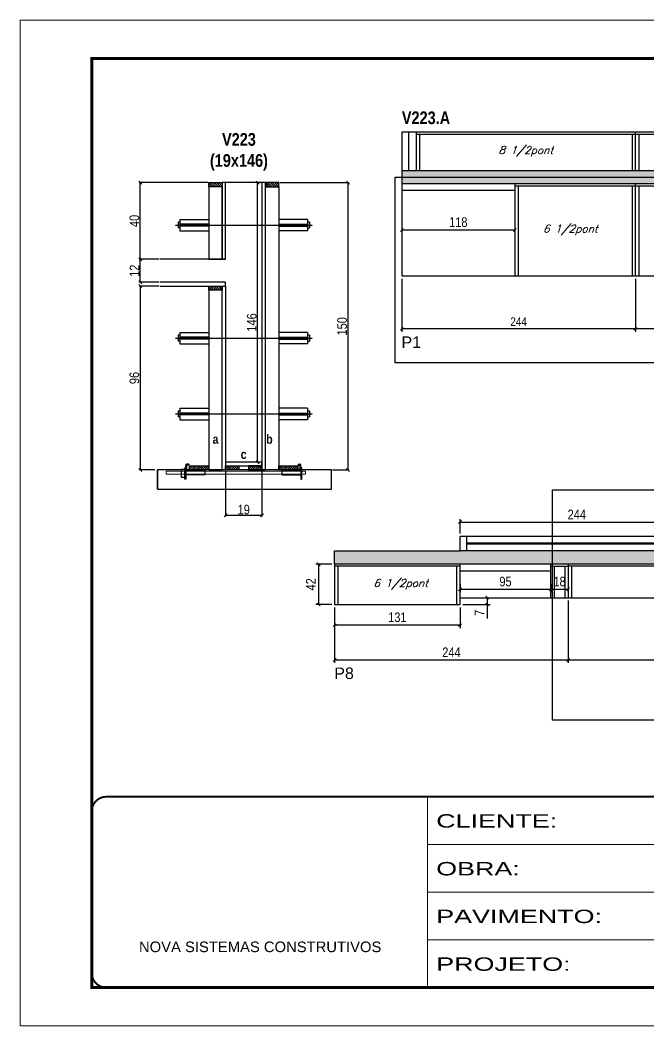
# Model space of a CAD drawing. Extents: x 2603 to 22413, y 1253 to 30260.
# Drawn here: x 5786 to 6443, y 20779 to 21829 of the extents above; entities that cross this region are included whole.
import ezdxf

# ---------------------------------------------------------------- set-up
doc = ezdxf.new("R2010")
doc.units = 0
for name, pattern in [('CONTINUO', [0]), ('DASHED', [0.75, 0.5, -0.25]), ('HIDDEN', [0.375, 0.25, -0.125])]:
    doc.linetypes.add(name, pattern=pattern)
for name, color, linetype in [('5', 5, 'Continuous'), ('barrote', 251, 'Continuous'), ('COTA', 241, 'Continuous'), ('detalhes', 4, 'Continuous'), ('NOMENCLATURA', 7, 'Continuous'), ('Painéis', 200, 'Continuous'), ('presilha', 1, 'Continuous'), ('SARR_2.2x10', 60, 'Continuous'), ('SARR_2.2x7', 40, 'Continuous'), ('SARR_3.5x7', 81, 'Continuous'), ('TENSOR', 3, 'Continuous'), ('texto', 7, 'Continuous')]:
    doc.layers.add(name, color=color, linetype=linetype)
for name, color, linetype, lineweight in [('CONCRETO', 251, 'Continuous', 25), ('Folhas', 255, 'Continuous', 9), ('SARRAFO DE PRESSAO', 251, 'DASHED', 9), ('SCO-___-LAJ', 2, 'Continuous', 0)]:
    doc.layers.add(name, color=color, linetype=linetype, lineweight=lineweight)
doc.styles.add('ARIAL', font='arial.ttf')
doc.styles.add('COTA TECNICA', font='techl___.ttf', dxfattribs={"height": 10})
doc.styles.add('COTA TECNICA 2X', font='techl___.ttf', dxfattribs={"height": 10})
doc.styles.add('COTA TECNICA-50', font='techl___.ttf', dxfattribs={"height": 9})
doc.styles.add('Romans', font='romans.shx')
doc.styles.get("Standard").update_dxf_attribs({"font": 'arial.ttf'})
doc.styles.add('TECNICA', font='techb___.ttf', dxfattribs={"height": 10})
doc.styles.add('Tecnologia', font='')
doc.styles.get('Tecnologia').set_extended_font_data('Forgotten Futurist')
doc.dimstyles.new('COTA PAINEL-50', dxfattribs={"dimtxt": 9, "dimasz": 3, "dimexe": 3, "dimexo": 3, "dimgap": 3, "dimtad": 1, "dimdec": 1, "dimzin": 12, "dimdsep": 46, "dimtxsty": 'COTA TECNICA-50', "dimblk1": 'OBLIQUE', "dimblk2": 'OBLIQUE', "dimsah": 1, "dimcen": 0.9, "dimclrd": 4, "dimclre": 4, "dimclrt": 240, "dimadec": 1, "dimazin": 3, "dimtfac": 1, "dimtdec": 1, "dimtmove": 0, "dimatfit": 3, "dimfxl": 1, "dimtolj": 1, "dimtzin": 12, "dimarcsym": 0})
doc.dimstyles.new('PAINEL', dxfattribs={"dimtxt": 10, "dimasz": 3, "dimexe": 3, "dimexo": 3, "dimgap": 3, "dimtad": 1, "dimdec": 1, "dimzin": 12, "dimdsep": 46, "dimtxsty": 'COTA TECNICA', "dimblk1": 'OBLIQUE', "dimblk2": 'OBLIQUE', "dimsah": 1, "dimcen": 0.9, "dimclrd": 4, "dimclre": 4, "dimclrt": 240, "dimadec": 1, "dimazin": 3, "dimtfac": 1, "dimtdec": 1, "dimtmove": 0, "dimatfit": 3, "dimfxl": 1, "dimtolj": 1, "dimtzin": 12, "dimarcsym": 0})
doc.dimstyles.new('SECAO', dxfattribs={"dimscale": 0.333333, "dimtxt": 5, "dimasz": 9, "dimexe": 3, "dimexo": 3, "dimgap": 3, "dimtad": 1, "dimdec": 1, "dimlfac": 0.5, "dimzin": 12, "dimdsep": 46, "dimtxsty": 'COTA TECNICA 2X', "dimblk1": 'OBLIQUE', "dimblk2": 'OBLIQUE', "dimsah": 1, "dimcen": 0.9, "dimclrd": 4, "dimclre": 4, "dimclrt": 240, "dimadec": 1, "dimazin": 3, "dimtfac": 1, "dimtdec": 1, "dimtmove": 0, "dimatfit": 3, "dimfxl": 1, "dimtolj": 1, "dimtzin": 12, "dimarcsym": 0})
pattern_1 = [(135, (39236.6308, -102152.6414), (-1.122532015, -1.122532015), [])]

# ---------------------------------------------------------------- blocks, each defined once
blk = doc.blocks.new('9999999999')
at = {"color": 30, "linetype": 'CONTINUO'}
for p, q in [((98564.6, 34230.2), (98564.6, 34429.4)), ((98564.6, 34379.6), (99584, 34379.6)), ((98564.6, 34329.8), (99488, 34329.8)), ((98564.6, 34280), (99488, 34280))]:
    blk.add_line(p, q, dxfattribs=at)
at = {"color": 30, "linetype": 'CONTINUO', "const_width": 2}
blk.add_lwpolyline([(99584, 34230.2), (99584, 34414.4, 0.414214), (99569, 34429.4), (98229, 34429.4, 0.414214), (98214, 34414.4), (98214, 34245.2, 0.414214), (98229, 34230.2), (99584, 34230.2)], format="xyb", dxfattribs=at)
at = {"layer": 'Folhas'}
blk.add_lwpolyline([(98139, 34190.2), (99624, 34190.2), (99624, 35240.2), (98139, 35240.2)], close=True, dxfattribs=at)
at = {"layer": 'Folhas', "color": 30, "const_width": 3}
blk.add_lwpolyline([(98214, 34230.2), (99584, 34230.2), (99584, 35200.2), (98214, 35200.2)], close=True, dxfattribs=at)
at = {"color": 7, "linetype": 'Continuous', "ltscale": 5, "style": 'ARIAL'}
blk.add_text('NOVA SISTEMAS CONSTRUTIVOS', height=11.059, dxfattribs=at).set_placement((98263.2, 34267.2))
at = {"layer": 'Folhas', "color": 7, "style": 'Tecnologia', "width": 1.5}
for s, p in [('CLIENTE:', (98573.7, 34397.2)), ('OBRA:', (98573.7, 34347.3)), ('PAVIMENTO:', (98573.7, 34297.5)), ('PROJETO:', (98573.7, 34247.7))]:
    blk.add_text(s, height=14, dxfattribs=at).set_placement(p)
blk = doc.blocks.new('_Oblique')
at = {"color": 0, "linetype": 'ByBlock', "lineweight": -2}
blk.add_line((-0.5, -0.5), (0.5, 0.5), dxfattribs=at)
blk = doc.blocks.new('*D458')
at = {"layer": 'COTA', "color": 4, "lineweight": -2, "transparency": 16777216}
for p, q in [((6001.1, 21358.5), (6001.1, 21311.1)), ((6039.1, 21358.5), (6039.1, 21311.1)), ((6039.1, 21312.1), (6001.1, 21312.1))]:
    blk.add_line(p, q, dxfattribs=at)
at = {"layer": 'Defpoints', "color": 0, "transparency": 16777216}
for p in [(6001.1, 21359.5), (6039.1, 21359.5), (6001.1, 21312.1)]:
    blk.add_point(p, dxfattribs=at)
at = {"layer": 'COTA', "color": 4, "lineweight": -2, "transparency": 16777216, "xscale": 3, "yscale": 3, "zscale": 3, "rotation": 180}
blk.add_blockref('_Oblique', (6001.1, 21312.1), dxfattribs=at)
at = {"layer": 'COTA', "color": 4, "lineweight": -2, "transparency": 16777216, "xscale": 3, "yscale": 3, "zscale": 3}
blk.add_blockref('_Oblique', (6039.1, 21312.1), dxfattribs=at)
at = {"layer": 'COTA', "color": 240, "transparency": 16777216, "insert": (6020.1, 21318.1), "char_height": 10, "attachment_point": 5, "style": 'COTA TECNICA 2X'}
blk.add_mtext('\\A1;19', dxfattribs=at)
blk = doc.blocks.new('PRESILHA METÁLICA 1')
at = {"layer": 'presilha'}
for p, q in [((7.5, 10.6), (7.5, 19.9)), ((12, 21), (8.6, 21)), ((9, 11.6), (9, 18.9)), ((12, 19.5), (9.6, 19.5)), ((12, 21), (12, 19.5)), ((0, 13), (6, 13)), ((0, 13), (0, 0)), ((6, 0), (0, 0)), ((6, 15.5), (7.5, 15.5)), ((6, -2.5), (6, 15.5)), ((6, 13), (6, 0)), ((7.5, 15.5), (7.5, -2.5)), ((37.5, 4.1), (7.5, 4.1)), ((37.5, 11), (9.6, 11)), ((37.5, 11), (37.5, 4.1)), ((7.5, -2.5), (6, -2.5))]:
    blk.add_line(p, q, dxfattribs=at)
for centre, radius, start, end in [((8.6, 19.9), 1.14, 90, 180), ((9.6, 18.9), 0.57, 90, 180), ((9.6, 11.6), 0.57, 180, 270)]:
    blk.add_arc(centre, radius, start, end, dxfattribs=at)
blk = doc.blocks.new('PRESILHA METÁLICA 2')
at = {"layer": 'presilha'}
for p, q in [((-5.2, 23.5), (-5.2, 22)), ((-5.2, 23.5), (-1.9, 23.5)), ((-5.2, 22), (-2.8, 22)), ((-2.2, 14.1), (-2.2, 21.4)), ((0.8, 18), (-0.8, 18)), ((-0.8, 18), (-0.8, 0)), ((-0.8, 14.6), (-0.8, 22.4)), ((0.8, 0), (0.8, 18)), ((-30.8, 13.5), (-30.8, 6.6)), ((-30.8, 13.5), (-2.8, 13.5)), ((-30.8, 6.6), (-0.8, 6.6)), ((-0.8, 0), (0.8, 0))]:
    blk.add_line(p, q, dxfattribs=at)
for centre, radius, start, end in [((-2.8, 21.4), 0.57, 0, 90), ((-1.9, 22.4), 1.14, 0, 90), ((-2.8, 14.1), 0.57, 270, 0)]:
    blk.add_arc(centre, radius, start, end, dxfattribs=at)
blk = doc.blocks.new('*D459')
at = {"layer": 'COTA', "color": 4, "lineweight": -2, "transparency": 16777216}
for p, q in [((5931.4, 21551.5), (5911, 21551.5)), ((5912, 21551.5), (5912, 21359.5)), ((5927.3, 21359.5), (5911, 21359.5))]:
    blk.add_line(p, q, dxfattribs=at)
at = {"layer": 'Defpoints', "color": 0, "transparency": 16777216}
for p in [(5932.4, 21551.5), (5912, 21359.5), (5928.3, 21359.5)]:
    blk.add_point(p, dxfattribs=at)
at = {"layer": 'COTA', "color": 4, "lineweight": -2, "transparency": 16777216, "xscale": 3, "yscale": 3, "zscale": 3}
for p, rotation in [((5912, 21551.5), 90), ((5912, 21359.5), 270)]:
    blk.add_blockref('_Oblique', p, dxfattribs=dict(at, rotation=rotation))
at = {"layer": 'COTA', "color": 240, "transparency": 16777216, "insert": (5905.9, 21455.5), "char_height": 10, "attachment_point": 5, "rotation": 90, "style": 'COTA TECNICA 2X'}
blk.add_mtext('\\A1;96', dxfattribs=at)
blk = doc.blocks.new('*D460')
at = {"layer": 'COTA', "color": 4, "lineweight": -2, "transparency": 16777216}
for p, q in [((5931.4, 21579.5), (5911, 21579.5)), ((5912, 21555.5), (5912, 21579.5)), ((5931.4, 21555.5), (5911, 21555.5))]:
    blk.add_line(p, q, dxfattribs=at)
at = {"layer": 'Defpoints', "color": 0, "transparency": 16777216}
for p in [(5912, 21579.5), (5932.4, 21579.5), (5932.4, 21555.5)]:
    blk.add_point(p, dxfattribs=at)
at = {"layer": 'COTA', "color": 4, "lineweight": -2, "transparency": 16777216, "xscale": 3, "yscale": 3, "zscale": 3}
for p, rotation in [((5912, 21579.5), 90), ((5912, 21555.5), 270)]:
    blk.add_blockref('_Oblique', p, dxfattribs=dict(at, rotation=rotation))
at = {"layer": 'COTA', "color": 240, "transparency": 16777216, "insert": (5906, 21567.5), "char_height": 10, "attachment_point": 5, "rotation": 90, "style": 'COTA TECNICA 2X'}
blk.add_mtext('\\A1;12', dxfattribs=at)
blk = doc.blocks.new('*D461')
at = {"layer": 'COTA', "color": 4, "lineweight": -2, "transparency": 16777216}
for p, q in [((6057.7, 21659.5), (6130, 21659.5)), ((6129, 21659.5), (6129, 21359.5)), ((6112.9, 21359.5), (6130, 21359.5))]:
    blk.add_line(p, q, dxfattribs=at)
at = {"layer": 'Defpoints', "color": 0, "transparency": 16777216}
for p in [(6056.7, 21659.5), (6111.9, 21359.5), (6129, 21359.5)]:
    blk.add_point(p, dxfattribs=at)
at = {"layer": 'COTA', "color": 4, "lineweight": -2, "transparency": 16777216, "xscale": 3, "yscale": 3, "zscale": 3}
for p, rotation in [((6129, 21659.5), 90), ((6129, 21359.5), 270)]:
    blk.add_blockref('_Oblique', p, dxfattribs=dict(at, rotation=rotation))
at = {"layer": 'COTA', "color": 240, "transparency": 16777216, "insert": (6122.9, 21509.5), "char_height": 10, "attachment_point": 5, "rotation": 90, "style": 'COTA TECNICA 2X'}
blk.add_mtext('\\A1;150', dxfattribs=at)
blk = doc.blocks.new('*D2455')
at = {"layer": 'COTA', "color": 4, "lineweight": -2, "transparency": 16777216}
for p, q in [((5982.5, 21659.5), (5911, 21659.5)), ((5912, 21579.5), (5912, 21659.5)), ((5931.4, 21579.5), (5911, 21579.5))]:
    blk.add_line(p, q, dxfattribs=at)
at = {"layer": 'Defpoints', "color": 0, "transparency": 16777216}
for p in [(5912, 21659.5), (5983.5, 21659.5), (5932.4, 21579.5)]:
    blk.add_point(p, dxfattribs=at)
at = {"layer": 'COTA', "color": 4, "lineweight": -2, "transparency": 16777216, "xscale": 3, "yscale": 3, "zscale": 3}
for p, rotation in [((5912, 21659.5), 90), ((5912, 21579.5), 270)]:
    blk.add_blockref('_Oblique', p, dxfattribs=dict(at, rotation=rotation))
at = {"layer": 'COTA', "color": 240, "transparency": 16777216, "insert": (5905.9, 21619.5), "char_height": 10, "attachment_point": 5, "rotation": 90, "style": 'COTA TECNICA 2X'}
blk.add_mtext('\\A1;40', dxfattribs=at)
blk = doc.blocks.new('*D2456')
at = {"layer": 'COTA', "color": 4, "lineweight": -2, "transparency": 16777216}
for p, q in [((6038.1, 21659.5), (6033.6, 21659.5)), ((6034.6, 21367.5), (6034.6, 21659.5)), ((6038.1, 21367.5), (6033.6, 21367.5))]:
    blk.add_line(p, q, dxfattribs=at)
at = {"layer": 'Defpoints', "color": 0, "transparency": 16777216}
for p in [(6034.6, 21659.5), (6039.1, 21659.5), (6039.1, 21367.5)]:
    blk.add_point(p, dxfattribs=at)
at = {"layer": 'COTA', "color": 4, "lineweight": -2, "transparency": 16777216, "xscale": 3, "yscale": 3, "zscale": 3}
for p, rotation in [((6034.6, 21659.5), 90), ((6034.6, 21367.5), 270)]:
    blk.add_blockref('_Oblique', p, dxfattribs=dict(at, rotation=rotation))
at = {"layer": 'COTA', "color": 240, "transparency": 16777216, "insert": (6028.5, 21513.5), "char_height": 10, "attachment_point": 5, "rotation": 90, "style": 'COTA TECNICA 2X'}
blk.add_mtext('\\A1;146', dxfattribs=at)
blk = doc.blocks.new('*D447')
at = {"layer": 'COTA', "color": 4, "linetype": 'ByBlock', "lineweight": -2, "transparency": 16777216}
for p, q in [((6429.3, 21559.1), (6429.3, 21503.8)), ((6673.3, 21559.1), (6673.3, 21503.8)), ((6673.3, 21506.8), (6429.3, 21506.8))]:
    blk.add_line(p, q, dxfattribs=at)
at = {"layer": 'Defpoints', "color": 0, "linetype": 'ByBlock', "transparency": 16777216}
for p in [(6429.3, 21562.1), (6673.3, 21562.1), (6429.3, 21506.8)]:
    blk.add_point(p, dxfattribs=at)
at = {"layer": 'COTA', "color": 4, "linetype": 'ByBlock', "lineweight": -2, "transparency": 16777216, "xscale": 3, "yscale": 3, "zscale": 3, "rotation": 180}
blk.add_blockref('_Oblique', (6429.3, 21506.8), dxfattribs=at)
at = {"layer": 'COTA', "color": 4, "linetype": 'ByBlock', "lineweight": -2, "transparency": 16777216, "xscale": 3, "yscale": 3, "zscale": 3}
blk.add_blockref('_Oblique', (6673.3, 21506.8), dxfattribs=at)
at = {"layer": 'COTA', "color": 240, "linetype": 'ByBlock', "transparency": 16777216, "insert": (6551.3, 21514.4), "char_height": 9, "attachment_point": 5, "style": 'COTA TECNICA-50'}
blk.add_mtext('\\A1;244', dxfattribs=at)
blk = doc.blocks.new('*D448')
at = {"layer": 'COTA', "color": 4, "linetype": 'ByBlock', "lineweight": -2, "transparency": 16777216}
for p, q in [((6185.3, 21559.1), (6185.3, 21503.8)), ((6429.3, 21559.1), (6429.3, 21503.8)), ((6429.3, 21506.8), (6185.3, 21506.8))]:
    blk.add_line(p, q, dxfattribs=at)
at = {"layer": 'Defpoints', "color": 0, "linetype": 'ByBlock', "transparency": 16777216}
for p in [(6185.3, 21562.1), (6429.3, 21562.1), (6185.3, 21506.8)]:
    blk.add_point(p, dxfattribs=at)
at = {"layer": 'COTA', "color": 4, "linetype": 'ByBlock', "lineweight": -2, "transparency": 16777216, "xscale": 3, "yscale": 3, "zscale": 3, "rotation": 180}
blk.add_blockref('_Oblique', (6185.3, 21506.8), dxfattribs=at)
at = {"layer": 'COTA', "color": 4, "linetype": 'ByBlock', "lineweight": -2, "transparency": 16777216, "xscale": 3, "yscale": 3, "zscale": 3}
blk.add_blockref('_Oblique', (6429.3, 21506.8), dxfattribs=at)
at = {"layer": 'COTA', "color": 240, "linetype": 'ByBlock', "transparency": 16777216, "insert": (6307.3, 21514.4), "char_height": 9, "attachment_point": 5, "style": 'COTA TECNICA-50'}
blk.add_mtext('\\A1;244', dxfattribs=at)
blk = doc.blocks.new('*D2457')
at = {"layer": 'COTA', "color": 4, "linetype": 'ByBlock', "lineweight": -2, "transparency": 16777216}
blk.add_line((6185.3, 21610.1), (6303.3, 21610.1), dxfattribs=at)
at = {"layer": 'Defpoints', "color": 0, "linetype": 'ByBlock', "transparency": 16777216}
for p in [(6185.3, 21610.1), (6303.3, 21610.1), (6303.3, 21610.1)]:
    blk.add_point(p, dxfattribs=at)
at = {"layer": 'COTA', "color": 4, "linetype": 'ByBlock', "lineweight": -2, "transparency": 16777216, "xscale": 3, "yscale": 3, "zscale": 3, "rotation": 180}
blk.add_blockref('_Oblique', (6185.3, 21610.1), dxfattribs=at)
at = {"layer": 'COTA', "color": 4, "linetype": 'ByBlock', "lineweight": -2, "transparency": 16777216, "xscale": 3, "yscale": 3, "zscale": 3}
blk.add_blockref('_Oblique', (6303.3, 21610.1), dxfattribs=at)
at = {"layer": 'COTA', "color": 240, "linetype": 'ByBlock', "transparency": 16777216, "insert": (6244.3, 21618.2), "char_height": 10, "attachment_point": 5, "style": 'COTA TECNICA'}
blk.add_mtext('\\A1;118', dxfattribs=at)
blk = doc.blocks.new('*D462')
at = {"layer": 'COTA', "color": 4, "linetype": 'ByBlock', "lineweight": -2, "transparency": 16777216}
for p, q in [((6112.1, 21261.1), (6095.3, 21261.1)), ((6098.3, 21261.1), (6098.3, 21219.1)), ((6112.1, 21219.1), (6095.3, 21219.1))]:
    blk.add_line(p, q, dxfattribs=at)
at = {"layer": 'Defpoints', "color": 0, "linetype": 'ByBlock', "transparency": 16777216}
for p in [(6115.1, 21261.1), (6098.3, 21219.1), (6115.1, 21219.1)]:
    blk.add_point(p, dxfattribs=at)
at = {"layer": 'COTA', "color": 4, "linetype": 'ByBlock', "lineweight": -2, "transparency": 16777216, "xscale": 3, "yscale": 3, "zscale": 3}
for p, rotation in [((6098.3, 21261.1), 90), ((6098.3, 21219.1), 270)]:
    blk.add_blockref('_Oblique', p, dxfattribs=dict(at, rotation=rotation))
at = {"layer": 'COTA', "color": 240, "linetype": 'ByBlock', "transparency": 16777216, "insert": (6090.2, 21240.1), "char_height": 10, "attachment_point": 5, "rotation": 90, "style": 'COTA TECNICA'}
blk.add_mtext('\\A1;42', dxfattribs=at)
blk = doc.blocks.new('*D463')
at = {"layer": 'COTA', "color": 4, "linetype": 'ByBlock', "lineweight": -2, "transparency": 16777216}
for p, q in [((6359.1, 21223.1), (6359.1, 21158.2)), ((6115.1, 21216.1), (6115.1, 21158.2)), ((6115.1, 21161.2), (6359.1, 21161.2))]:
    blk.add_line(p, q, dxfattribs=at)
at = {"layer": 'Defpoints', "color": 0, "linetype": 'ByBlock', "transparency": 16777216}
for p in [(6359.1, 21226.1), (6115.1, 21219.1), (6359.1, 21161.2)]:
    blk.add_point(p, dxfattribs=at)
at = {"layer": 'COTA', "color": 4, "linetype": 'ByBlock', "lineweight": -2, "transparency": 16777216, "xscale": 3, "yscale": 3, "zscale": 3, "rotation": 180}
blk.add_blockref('_Oblique', (6115.1, 21161.2), dxfattribs=at)
at = {"layer": 'COTA', "color": 4, "linetype": 'ByBlock', "lineweight": -2, "transparency": 16777216, "xscale": 3, "yscale": 3, "zscale": 3}
blk.add_blockref('_Oblique', (6359.1, 21161.2), dxfattribs=at)
at = {"layer": 'COTA', "color": 240, "linetype": 'ByBlock', "transparency": 16777216, "insert": (6237.1, 21169.2), "char_height": 10, "attachment_point": 5, "style": 'COTA TECNICA'}
blk.add_mtext('\\A1;244', dxfattribs=at)
blk = doc.blocks.new('*D2498')
at = {"layer": 'COTA', "color": 4, "linetype": 'ByBlock', "lineweight": -2, "transparency": 16777216}
for p, q in [((6359.1, 21223.1), (6359.1, 21158.2)), ((6603.1, 21223.1), (6603.1, 21158.2)), ((6359.1, 21161.2), (6603.1, 21161.2))]:
    blk.add_line(p, q, dxfattribs=at)
at = {"layer": 'Defpoints', "color": 0, "linetype": 'ByBlock', "transparency": 16777216}
for p in [(6359.1, 21226.1), (6603.1, 21226.1), (6603.1, 21161.2)]:
    blk.add_point(p, dxfattribs=at)
at = {"layer": 'COTA', "color": 4, "linetype": 'ByBlock', "lineweight": -2, "transparency": 16777216, "xscale": 3, "yscale": 3, "zscale": 3, "rotation": 180}
blk.add_blockref('_Oblique', (6359.1, 21161.2), dxfattribs=at)
at = {"layer": 'COTA', "color": 4, "linetype": 'ByBlock', "lineweight": -2, "transparency": 16777216, "xscale": 3, "yscale": 3, "zscale": 3}
blk.add_blockref('_Oblique', (6603.1, 21161.2), dxfattribs=at)
at = {"layer": 'COTA', "color": 240, "linetype": 'ByBlock', "transparency": 16777216, "insert": (6481.1, 21169.2), "char_height": 10, "attachment_point": 5, "style": 'COTA TECNICA'}
blk.add_mtext('\\A1;244', dxfattribs=at)
blk = doc.blocks.new('*D2501')
at = {"layer": 'COTA', "color": 4, "linetype": 'ByBlock', "lineweight": -2, "transparency": 16777216}
for p, q in [((6246.1, 21293.1), (6246.1, 21308.1)), ((6246.1, 21305.1), (6490.1, 21305.1)), ((6490.1, 21293.1), (6490.1, 21308.1))]:
    blk.add_line(p, q, dxfattribs=at)
at = {"layer": 'Defpoints', "color": 0, "linetype": 'ByBlock', "transparency": 16777216}
for p in [(6490.1, 21305.1), (6246.1, 21290.1), (6490.1, 21290.1)]:
    blk.add_point(p, dxfattribs=at)
at = {"layer": 'COTA', "color": 4, "linetype": 'ByBlock', "lineweight": -2, "transparency": 16777216, "xscale": 3, "yscale": 3, "zscale": 3, "rotation": 180}
blk.add_blockref('_Oblique', (6246.1, 21305.1), dxfattribs=at)
at = {"layer": 'COTA', "color": 4, "linetype": 'ByBlock', "lineweight": -2, "transparency": 16777216, "xscale": 3, "yscale": 3, "zscale": 3}
blk.add_blockref('_Oblique', (6490.1, 21305.1), dxfattribs=at)
at = {"layer": 'COTA', "color": 240, "linetype": 'ByBlock', "transparency": 16777216, "insert": (6368.1, 21313.1), "char_height": 10, "attachment_point": 5, "style": 'COTA TECNICA'}
blk.add_mtext('\\A1;244', dxfattribs=at)
blk = doc.blocks.new('*D2508')
at = {"layer": 'COTA', "color": 4, "linetype": 'ByBlock', "lineweight": -2, "transparency": 16777216}
for p, q in [((6249.1, 21226.1), (6277.5, 21226.1)), ((6274.5, 21226.1), (6274.5, 21219.1)), ((6249.1, 21219.1), (6277.5, 21219.1)), ((6274.5, 21219.1), (6274.5, 21204.4))]:
    blk.add_line(p, q, dxfattribs=at)
at = {"layer": 'Defpoints', "color": 0, "linetype": 'ByBlock', "transparency": 16777216}
for p in [(6246.1, 21226.1), (6246.1, 21219.1), (6274.5, 21219.1)]:
    blk.add_point(p, dxfattribs=at)
at = {"layer": 'COTA', "color": 4, "linetype": 'ByBlock', "lineweight": -2, "transparency": 16777216, "xscale": 3, "yscale": 3, "zscale": 3}
for p, rotation in [((6274.5, 21226.1), 90), ((6274.5, 21219.1), 270)]:
    blk.add_blockref('_Oblique', p, dxfattribs=dict(at, rotation=rotation))
at = {"layer": 'COTA', "color": 240, "linetype": 'ByBlock', "transparency": 16777216, "insert": (6266.5, 21210.3), "char_height": 10, "attachment_point": 5, "rotation": 90, "style": 'COTA TECNICA'}
blk.add_mtext('\\A1;7', dxfattribs=at)
blk = doc.blocks.new('*D2509')
at = {"layer": 'COTA', "color": 4, "linetype": 'ByBlock', "lineweight": -2, "transparency": 16777216}
for p, q in [((6115.1, 21216.1), (6115.1, 21194.5)), ((6246.1, 21216.1), (6246.1, 21194.5)), ((6246.1, 21197.5), (6115.1, 21197.5))]:
    blk.add_line(p, q, dxfattribs=at)
at = {"layer": 'Defpoints', "color": 0, "linetype": 'ByBlock', "transparency": 16777216}
for p in [(6115.1, 21219.1), (6246.1, 21219.1), (6115.1, 21197.5)]:
    blk.add_point(p, dxfattribs=at)
at = {"layer": 'COTA', "color": 4, "linetype": 'ByBlock', "lineweight": -2, "transparency": 16777216, "xscale": 3, "yscale": 3, "zscale": 3, "rotation": 180}
blk.add_blockref('_Oblique', (6115.1, 21197.5), dxfattribs=at)
at = {"layer": 'COTA', "color": 4, "linetype": 'ByBlock', "lineweight": -2, "transparency": 16777216, "xscale": 3, "yscale": 3, "zscale": 3}
blk.add_blockref('_Oblique', (6246.1, 21197.5), dxfattribs=at)
at = {"layer": 'COTA', "color": 240, "linetype": 'ByBlock', "transparency": 16777216, "insert": (6180.6, 21205.7), "char_height": 10, "attachment_point": 5, "style": 'COTA TECNICA'}
blk.add_mtext('\\A1;131', dxfattribs=at)
blk = doc.blocks.new('*D2512')
at = {"layer": 'COTA', "color": 4, "linetype": 'ByBlock', "lineweight": -2, "transparency": 16777216}
for p, q in [((6246.1, 21240.6), (6246.1, 21231.9)), ((6246.1, 21234.9), (6341.1, 21234.9)), ((6341.1, 21240.6), (6341.1, 21231.9))]:
    blk.add_line(p, q, dxfattribs=at)
at = {"layer": 'Defpoints', "color": 0, "linetype": 'ByBlock', "transparency": 16777216}
for p in [(6246.1, 21243.6), (6341.1, 21243.6), (6341.1, 21234.9)]:
    blk.add_point(p, dxfattribs=at)
at = {"layer": 'COTA', "color": 4, "linetype": 'ByBlock', "lineweight": -2, "transparency": 16777216, "xscale": 3, "yscale": 3, "zscale": 3, "rotation": 180}
blk.add_blockref('_Oblique', (6246.1, 21234.9), dxfattribs=at)
at = {"layer": 'COTA', "color": 4, "linetype": 'ByBlock', "lineweight": -2, "transparency": 16777216, "xscale": 3, "yscale": 3, "zscale": 3}
blk.add_blockref('_Oblique', (6341.1, 21234.9), dxfattribs=at)
at = {"layer": 'COTA', "color": 240, "linetype": 'ByBlock', "transparency": 16777216, "insert": (6293.6, 21243), "char_height": 10, "attachment_point": 5, "style": 'COTA TECNICA'}
blk.add_mtext('\\A1;95', dxfattribs=at)
blk = doc.blocks.new('*D2513')
at = {"layer": 'COTA', "color": 4, "linetype": 'ByBlock', "lineweight": -2, "transparency": 16777216}
for p, q in [((6341.1, 21240.6), (6341.1, 21231.9)), ((6341.1, 21234.9), (6359.1, 21234.9)), ((6359.1, 21240.6), (6359.1, 21231.9))]:
    blk.add_line(p, q, dxfattribs=at)
at = {"layer": 'Defpoints', "color": 0, "linetype": 'ByBlock', "transparency": 16777216}
for p in [(6341.1, 21243.6), (6359.1, 21243.6), (6359.1, 21234.9)]:
    blk.add_point(p, dxfattribs=at)
at = {"layer": 'COTA', "color": 4, "linetype": 'ByBlock', "lineweight": -2, "transparency": 16777216, "xscale": 3, "yscale": 3, "zscale": 3, "rotation": 180}
blk.add_blockref('_Oblique', (6341.1, 21234.9), dxfattribs=at)
at = {"layer": 'COTA', "color": 4, "linetype": 'ByBlock', "lineweight": -2, "transparency": 16777216, "xscale": 3, "yscale": 3, "zscale": 3}
blk.add_blockref('_Oblique', (6359.1, 21234.9), dxfattribs=at)
at = {"layer": 'COTA', "color": 240, "linetype": 'ByBlock', "transparency": 16777216, "insert": (6350.1, 21243), "char_height": 10, "attachment_point": 5, "style": 'COTA TECNICA'}
blk.add_mtext('\\A1;18', dxfattribs=at)

msp = doc.modelspace()

# ---------------------------------------------------------------- hatches: boundary and pattern name
at = {"layer": 'COTA', "linetype": 'ByBlock'}
h = msp.add_hatch(dxfattribs=at)
h.set_pattern_fill('AR-CONC', color=256, scale=0.03)
h.set_pattern_definition([(50, (-126418.0314, -5371.0305), (5.46554007, -0.47817257), [0.5715, -6.2865]), (355, (-126418.0314, -5371.0305), (-1.05730264, 5.73170536), [0.4572, -5.02921753]), (100.4514447, (-126417.576, -5371.0704), (4.40823741, 5.25353256), [0.48570026, -5.34270734]), (46.1842, (-126418.0314, -5369.5065), (8.13237123, -1.26126984), [0.85725, -9.42975]), (96.6355576, (-126417.354, -5369.612), (7.122124, 7.42278374), [0.7285507, -8.01406824]), (351.184151, (-126418.031, -5369.5065), (7.122124, 7.42278374), [0.685799, -7.54379196]), (21, (-126417.2694, -5369.8875), (4.54843174, -3.06795595), [0.5715, -6.2865]), (326, (-126417.2694, -5369.8875), (1.85406085, 5.52563898), [0.4572, -5.0292]), (71.451445, (-126416.8904, -5370.143), (6.40249258, 2.45768307), [0.48570026, -5.34269813]), (37.5, (-126418.0314, -5371.0305), (0.092658098, 2.536651166), [0, -4.96824, 0, -5.1054, 0, -5.04825]), (7.5, (-126418.0314, -5371.0305), (2.004589875, 3.005417245), [0, -2.91084, 0, -4.85394, 0, -1.92405]), (327.5, (-126419.7307, -5371.0305), (4.067717855, -0.17186232), [0, -1.905, 0, -5.9436, 0, -7.8867]), (317.5, (-126420.4927, -5371.0305), (4.44387544, 0.76279473), [0, -2.4765, 0, -3.94716, 0, -5.6007])])
h.paths.add_polyline_path([(6890.82, 21672.1), (6185.32, 21672.1), (6185.32, 21658.1), (6924.82, 21658.1), (6924.82, 21697.1), (6890.82, 21697.1)])
h = msp.add_hatch(dxfattribs=at)
h.set_pattern_fill('AR-CONC', color=256, scale=0.03)
h.set_pattern_definition([(50, (-126495.289, -5498.5295), (5.46554007, -0.47817257), [0.5715, -6.2865]), (355, (-126495.289, -5498.5295), (-1.05730264, 5.73170536), [0.4572, -5.02921753]), (100.4514447, (-126494.8334, -5498.5693), (4.40823741, 5.25353256), [0.48570026, -5.34270734]), (46.1842, (-126495.289, -5497.0055), (8.13237123, -1.26126984), [0.85725, -9.42975]), (96.6355576, (-126494.611, -5497.1106), (7.122124, 7.42278374), [0.7285507, -8.01406824]), (351.184151, (-126495.289, -5497.0055), (7.122124, 7.42278374), [0.685799, -7.54379196]), (21, (-126494.527, -5497.3865), (4.54843174, -3.06795595), [0.5715, -6.2865]), (326, (-126494.527, -5497.3865), (1.85406085, 5.52563898), [0.4572, -5.0292]), (71.451445, (-126494.148, -5497.642), (6.40249258, 2.45768307), [0.48570026, -5.34269813]), (37.5, (-126495.2888, -5498.5295), (0.092658098, 2.536651166), [0, -4.96824, 0, -5.1054, 0, -5.04825]), (7.5, (-126495.2888, -5498.5295), (2.004589875, 3.005417245), [0, -2.91084, 0, -4.85394, 0, -1.92405]), (327.5, (-126496.988, -5498.5295), (4.067717855, -0.17186232), [0, -1.905, 0, -5.9436, 0, -7.8867]), (317.5, (-126497.75, -5498.5295), (4.44387544, 0.76279473), [0, -2.4765, 0, -3.94716, 0, -5.6007])])
h.paths.add_polyline_path([(7076.07, 21261.15), (7076.07, 21275.15), (6246.07, 21275.15), (6115.07, 21275.15), (6115.07, 21261.15)])
at = {"layer": 'SARR_2.2x10'}
h = msp.add_hatch(dxfattribs=at)
h.set_pattern_fill('ANSI31', color=256, scale=0.5, angle=90)
h.set_pattern_definition([(135, (39157.0308, -102152.6414), (-1.122532015, -1.122532015), [])])
h.paths.add_polyline_path([(5963.49, 21363.93), (5963.49, 21359.53), (5983.49, 21359.53), (5983.49, 21363.93)])
h = msp.add_hatch(dxfattribs=at)
h.set_pattern_fill('ANSI31', color=256, scale=0.5, angle=90)
h.set_pattern_definition([(135, (39250.2308, -102152.6414), (-1.122532015, -1.122532015), [])])
h.paths.add_polyline_path([(6056.69, 21363.93), (6056.69, 21359.53), (6076.69, 21359.53), (6076.69, 21363.93)])
at = {"layer": 'SARR_2.2x7'}
h = msp.add_hatch(dxfattribs=at)
h.set_pattern_fill('ANSI31', color=256, scale=0.5, angle=90)
h.set_pattern_definition([(135, (39151.0308, -101857.0414), (-1.122532015, -1.122532015), [])])
h.paths.add_polyline_path([(5997.49, 21659.53), (5997.49, 21655.13), (5983.49, 21655.13), (5983.49, 21659.53)])
h = msp.add_hatch(dxfattribs=at)
h.set_pattern_fill('ANSI31', color=256, scale=0.5, angle=90)
h.set_pattern_definition([(135, (39151.0308, -101857.0414), (-1.122532015, -1.122532015), [])])
h.paths.add_polyline_path([(6042.69, 21659.53), (6042.69, 21655.13), (6056.69, 21655.13), (6056.69, 21659.53)])
h = msp.add_hatch(dxfattribs=at)
h.set_pattern_fill('ANSI31', color=256, scale=0.5, angle=90)
h.set_pattern_definition([(135, (39171.0308, -101965.0414), (-1.122532015, -1.122532015), [])])
h.paths.add_polyline_path([(5997.49, 21551.53), (5997.49, 21547.13), (5983.49, 21547.13), (5983.49, 21551.53)])
h = msp.add_hatch(dxfattribs=at)
h.set_pattern_fill('ANSI31', color=256, scale=0.5, angle=90)
h.set_pattern_definition(pattern_1)
h.paths.add_polyline_path([(6015.09, 21359.53), (6015.09, 21363.93), (6001.09, 21363.93), (6001.09, 21359.53)])
h = msp.add_hatch(dxfattribs=at)
h.set_pattern_fill('ANSI31', color=256, scale=0.5, angle=90)
h.set_pattern_definition(pattern_1)
h.paths.add_polyline_path([(6025.09, 21363.93), (6025.09, 21359.53), (6039.09, 21359.53), (6039.09, 21363.93)])

# ---------------------------------------------------------------- linework, layer by layer
at = {"ltscale": 3}
for p, q in [((5953.49, 21621.13), (5953.49, 21609.13)), ((5953.49, 21621.13), (5983.49, 21621.13)), ((6086.69, 21621.13), (6056.69, 21621.13)), ((6086.69, 21621.13), (6086.69, 21609.13)), ((5951.49, 21618.13), (5951.49, 21612.13)), ((5953.49, 21618.13), (5951.49, 21618.13)), ((5953.49, 21612.13), (5951.49, 21612.13)), ((5983.49, 21616.13), (5953.49, 21616.13)), ((5983.49, 21614.13), (5953.49, 21614.13)), ((5953.49, 21609.13), (5983.49, 21609.13)), ((6056.69, 21616.13), (6086.69, 21616.13)), ((6056.69, 21614.13), (6086.69, 21614.13)), ((6086.69, 21609.13), (6056.69, 21609.13)), ((6088.69, 21618.13), (6086.69, 21618.13)), ((6086.69, 21612.13), (6088.69, 21612.13)), ((6088.69, 21618.13), (6088.69, 21612.13)), ((5951.49, 21500.13), (5951.49, 21494.13)), ((5953.49, 21500.13), (5951.49, 21500.13)), ((5953.49, 21494.13), (5951.49, 21494.13)), ((5953.49, 21503.13), (5953.49, 21491.13)), ((5953.49, 21503.13), (5983.49, 21503.13)), ((5983.49, 21498.13), (5953.49, 21498.13)), ((5983.49, 21496.13), (5953.49, 21496.13)), ((6086.69, 21503.13), (6056.69, 21503.13)), ((6056.69, 21498.13), (6086.69, 21498.13)), ((6056.69, 21496.13), (6086.69, 21496.13)), ((6086.69, 21503.13), (6086.69, 21491.13)), ((6088.69, 21500.13), (6086.69, 21500.13)), ((6086.69, 21494.13), (6088.69, 21494.13)), ((6088.69, 21500.13), (6088.69, 21494.13)), ((5953.49, 21491.13), (5983.49, 21491.13)), ((6086.69, 21491.13), (6056.69, 21491.13)), ((5951.49, 21420.95), (5951.49, 21414.95)), ((5953.49, 21420.95), (5951.49, 21420.95)), ((5953.49, 21423.95), (5953.49, 21411.95)), ((5953.49, 21423.95), (5983.49, 21423.95)), ((6086.69, 21423.95), (6056.69, 21423.95)), ((6086.69, 21423.95), (6086.69, 21411.95)), ((6088.69, 21420.95), (6086.69, 21420.95)), ((6088.69, 21420.95), (6088.69, 21414.95)), ((5953.49, 21414.95), (5951.49, 21414.95)), ((5983.49, 21418.95), (5953.49, 21418.95)), ((5983.49, 21416.95), (5953.49, 21416.95)), ((5953.49, 21411.95), (5983.49, 21411.95)), ((6056.69, 21418.95), (6086.69, 21418.95)), ((6056.69, 21416.95), (6086.69, 21416.95)), ((6086.69, 21411.95), (6056.69, 21411.95)), ((6086.69, 21414.95), (6088.69, 21414.95))]:
    msp.add_line(p, q, dxfattribs=at)
at = {"layer": 'barrote'}
msp.add_lwpolyline([(5930.04, 21339.53), (6111.95, 21339.53), (6111.95, 21359.53), (5930.04, 21359.53)], close=True, dxfattribs=at)
at = {"layer": 'CONCRETO', "linetype": 'Continuous'}
for p, q in [((6039.09, 21659.53), (6001.09, 21659.53)), ((6001.09, 21579.53), (5932.39, 21579.53))]:
    msp.add_line(p, q, dxfattribs=at)
at = {"layer": 'COTA', "linetype": 'ByBlock'}
for p, q in [((6185.32, 21672.1), (6185.32, 21658.1)), ((6303.32, 21658.1), (6303.32, 21562.1)), ((6115.07, 21261.15), (6115.07, 21275.15)), ((6115.07, 21275.15), (6246.07, 21275.15)), ((6246.07, 21226.15), (6246.07, 21261.15)), ((6341.07, 21226.15), (6341.07, 21261.15))]:
    msp.add_line(p, q, dxfattribs=at)
at = {"layer": 'COTA'}
for points in [[(6178.43, 21665.11), (7038.77, 21665.11), (7038.77, 21471.23), (6178.43, 21471.23)], [(6342.84, 21338.87), (7167.01, 21338.87), (7167.01, 21098.18), (6342.84, 21098.18)]]:
    msp.add_lwpolyline(points, close=True, dxfattribs=at)
at = {"layer": 'detalhes', "color": 250}
msp.add_line((5930.04, 21339.53), (5930.04, 21359.53), dxfattribs=at)
at = {"layer": 'Painéis', "linetype": 'Continuous'}
for p, q in [((6185.32, 21712.1), (6185.32, 21672.1)), ((6924.82, 21712.1), (6185.32, 21712.1)), ((6429.32, 21672.1), (6429.32, 21712.1)), ((6185.32, 21672.1), (6890.82, 21672.1)), ((6185.32, 21658.1), (6185.32, 21562.1)), ((6924.82, 21658.1), (6185.32, 21658.1)), ((6429.32, 21562.1), (6429.32, 21658.1)), ((6185.32, 21562.1), (6924.82, 21562.1)), ((6246.07, 21275.15), (6246.07, 21290.15)), ((7076.07, 21290.15), (6246.07, 21290.15)), ((7076.07, 21275.15), (6246.07, 21275.15)), ((7076.07, 21261.15), (6115.07, 21261.15)), ((6115.07, 21261.15), (6115.07, 21219.15)), ((6359.07, 21261.15), (6359.07, 21226.15)), ((6246.07, 21219.15), (6246.07, 21226.15)), ((6246.07, 21226.15), (7076.07, 21226.15)), ((6115.07, 21219.15), (6246.07, 21219.15))]:
    msp.add_line(p, q, dxfattribs=at)
for points in [[(5997.49, 21579.53), (6001.09, 21579.53), (6001.09, 21659.53), (5997.49, 21659.53)], [(6042.69, 21359.53), (6042.69, 21659.53), (6039.09, 21659.53), (6039.09, 21359.53)], [(5997.49, 21359.53), (5997.49, 21551.53), (6001.09, 21551.53), (6001.09, 21359.53)], [(6039.09, 21367.53), (6001.09, 21367.53), (6001.09, 21363.93), (6039.09, 21363.93)]]:
    msp.add_lwpolyline(points, close=True, dxfattribs=at)
at = {"layer": 'Painéis', "linetype": 'Continuous', "elevation": 0}
msp.add_lwpolyline([(5932.39, 21551.53), (6001.09, 21551.53), (6001.09, 21555.53), (5932.39, 21555.53)], dxfattribs=at)
at = {"layer": 'SARR_2.2x10'}
for points in [[(5963.49, 21363.93), (5983.49, 21363.93), (5983.49, 21359.53), (5963.49, 21359.53)], [(6056.69, 21363.93), (6076.69, 21363.93), (6076.69, 21359.53), (6056.69, 21359.53)]]:
    msp.add_lwpolyline(points, close=True, dxfattribs=at)
at = {"layer": 'SARR_2.2x7', "linetype": 'Continuous'}
for p, q in [((6192.32, 21712.1), (6192.32, 21672.1)), ((6429.32, 21709.9), (6200.32, 21709.9)), ((6673.32, 21709.9), (6429.32, 21709.9)), ((6303.32, 21651.1), (6185.32, 21651.1)), ((6429.32, 21655.9), (6303.32, 21655.9)), ((6673.32, 21655.9), (6429.32, 21655.9)), ((6253.07, 21275.15), (6253.07, 21290.15)), ((6490.07, 21283.15), (6253.07, 21283.15)), ((6490.07, 21282.15), (6253.07, 21282.15)), ((6246.07, 21258.95), (6115.07, 21258.95)), ((6246.07, 21254.15), (6341.07, 21254.15)), ((6341.07, 21258.95), (6359.07, 21258.95)), ((6603.07, 21258.95), (6359.07, 21258.95))]:
    msp.add_line(p, q, dxfattribs=at)
at = {"layer": 'SARR_2.2x7', "elevation": 0}
for points in [[(5983.49, 21659.53), (5997.49, 21659.53), (5997.49, 21655.13), (5983.49, 21655.13)], [(6056.69, 21659.53), (6042.69, 21659.53), (6042.69, 21655.13), (6056.69, 21655.13)], [(5983.49, 21551.53), (5997.49, 21551.53), (5997.49, 21547.13), (5983.49, 21547.13)]]:
    msp.add_lwpolyline(points, close=True, dxfattribs=at)
at = {"layer": 'SARR_2.2x7'}
for points in [[(6001.09, 21363.93), (6015.09, 21363.93), (6015.09, 21359.53), (6001.09, 21359.53)], [(6039.09, 21363.93), (6025.09, 21363.93), (6025.09, 21359.53), (6039.09, 21359.53)]]:
    msp.add_lwpolyline(points, close=True, dxfattribs=at)
at = {"layer": 'SARR_3.5x7'}
for p, q in [((6200.32, 21712.1), (6200.32, 21672.1)), ((6203.82, 21709.9), (6203.82, 21672.1)), ((6425.82, 21709.9), (6425.82, 21672.1)), ((6432.82, 21709.9), (6432.82, 21672.1)), ((6306.82, 21655.9), (6306.82, 21562.1)), ((6425.82, 21655.9), (6425.82, 21562.1)), ((6432.82, 21655.9), (6432.82, 21562.1)), ((6118.57, 21258.95), (6118.57, 21219.15)), ((6242.57, 21258.95), (6242.57, 21219.15)), ((6344.57, 21258.95), (6344.57, 21226.15)), ((6355.57, 21258.95), (6355.57, 21226.15)), ((6362.57, 21258.95), (6362.57, 21226.15))]:
    msp.add_line(p, q, dxfattribs=at)
for points in [[(5997.49, 21655.13), (5983.49, 21655.13), (5983.49, 21579.53), (5997.49, 21579.53)], [(6042.69, 21655.13), (6056.69, 21655.13), (6056.69, 21359.53), (6042.69, 21359.53)], [(5997.49, 21547.13), (5983.49, 21547.13), (5983.49, 21359.53), (5997.49, 21359.53)]]:
    msp.add_lwpolyline(points, close=True, dxfattribs=at)
at = {"layer": 'SCO-___-LAJ', "color": 1}
msp.add_lwpolyline([(5939.04, 21358.19), (6084.81, 21358.19), (6084.81, 21355), (5939.04, 21355)], close=True, dxfattribs=at)
at = {"layer": 'TENSOR', "linetype": 'HIDDEN', "ltscale": 0.5}
for p, q in [((5948.49, 21615.13), (6092, 21615.13)), ((5948.49, 21497.13), (6092, 21497.13)), ((5948.49, 21417.95), (6092, 21417.95))]:
    msp.add_line(p, q, dxfattribs=at)

# ---------------------------------------------------------------- block references
at = {"layer": 'presilha', "xscale": 0.6666666666666666, "yscale": 0.6666666666666666, "zscale": 0.6666666666666666}
for name, p in [('PRESILHA METÁLICA 1', (5954.62, 21351.56)), ('PRESILHA METÁLICA 2', (6080.37, 21349.89))]:
    msp.add_blockref(name, p, dxfattribs=at)
at = {"layer": 'SARRAFO DE PRESSAO', "color": 6, "linetype": 'ByBlock'}
msp.add_blockref('9999999999', (-92352.51, -13411.06), dxfattribs=at)

# ---------------------------------------------------------------- texts
at = {"layer": '5', "linetype": 'Continuous'}
for s, p in [('P1', (6184.93, 21486.9)), ('P8', (6114.67, 21141.27))]:
    msp.add_text(s, height=12, rotation=359.99996, dxfattribs=at).set_placement(p)
at = {"layer": 'detalhes', "style": 'TECNICA'}
for s, p in [('a', (5987.62, 21386.86)), ('b', (6043.59, 21386.85)), ('c', (6016.96, 21371))]:
    msp.add_text(s, height=9.6, dxfattribs=at).set_placement(p)
at = {"layer": 'NOMENCLATURA', "style": 'TECNICA'}
msp.add_text('V223.A', height=13.2, dxfattribs=at).set_placement((6185.32, 21720.62))
at = {"layer": 'NOMENCLATURA', "insert": (6015.09, 21711.22), "char_height": 13.2, "attachment_point": 2, "style": 'TECNICA'}
msp.add_mtext_dynamic_manual_height_columns('V223\\P(19x146)', width=300.2766, gutter_width=1, heights=[0], dxfattribs=at)
at = {"layer": 'texto', "color": 2, "char_height": 8, "attachment_point": 5, "style": 'Romans'}
for s, insert in [('{\\Q19;\\C256;8 1/2pont}', (6314.82, 21692.1)), ('{\\Q19;\\C256;6 1/2pont}', (6361.32, 21610.1)), ('{\\Q19;\\C256;6 1/2pont}', (6184.07, 21240.15))]:
    msp.add_mtext(s, dxfattribs=dict(at, insert=insert))

# ---------------------------------------------------------------- dimensions: what is measured, and where the dimension line sits
at = {"layer": 'COTA'}
for base, p1, p2, picture, middle in [((5912.05, 21659.53), (5932.39, 21579.53), (5983.49, 21659.53), '*D2455', (5905.94, 21619.53)), ((6034.63, 21659.53), (6039.09, 21367.53), (6039.09, 21659.53), '*D2456', (6028.52, 21513.53)), ((6129.01, 21359.53, 0), (6056.69, 21659.53), (6111.91, 21359.53, 0), '*D461', (6122.9, 21509.53, 0)), ((5912.05, 21579.53), (5932.39, 21555.53), (5932.39, 21579.53), '*D460', (5905.99, 21567.53)), ((5912.05, 21359.53, 0), (5932.39, 21551.53), (5928.28, 21359.53, 0), '*D459', (5905.91, 21455.53, 0))]:
    dim = msp.add_linear_dim(base=base, p1=p1, p2=p2, angle=90, dimstyle='SECAO', dxfattribs=at)
    dim.commit()
    dim.dimension.update_dxf_attribs({"geometry": picture, "text_midpoint": middle})
at = {"layer": 'COTA', "linetype": 'ByBlock'}
for base, p1, p2, picture, middle in [((6303.32, 21610.1), (6185.32, 21610.1), (6303.32, 21610.1), '*D2457', (6244.32, 21618.19)), ((6490.07, 21305.05), (6246.07, 21290.15), (6490.07, 21290.15), '*D2501', (6368.07, 21313.13)), ((6341.07, 21234.86), (6246.07, 21243.65), (6341.07, 21243.65), '*D2512', (6293.57, 21243)), ((6359.07, 21161.17), (6115.07, 21219.15), (6359.07, 21226.15), '*D463', (6237.07, 21169.24)), ((6115.07, 21197.52), (6246.07, 21219.15), (6115.07, 21219.15), '*D2509', (6180.57, 21205.74))]:
    dim = msp.add_linear_dim(base=base, p1=p1, p2=p2, dimstyle='PAINEL', dxfattribs=at)
    dim.commit()
    dim.dimension.update_dxf_attribs({"geometry": picture, "text_midpoint": middle})
dim = msp.add_linear_dim(base=(6185.32, 21506.8), p1=(6429.32, 21562.1), p2=(6185.32, 21562.1), angle=180, dimstyle='COTA PAINEL-50', override={"dimarcsym": 1}, dxfattribs=at)
dim.commit()
dim.dimension.update_dxf_attribs({"geometry": '*D448', "text_midpoint": (6307.32, 21514.36)})
for base, p1, p2, dimstyle, override, picture, middle in [((6429.32, 21506.8), (6673.32, 21562.1), (6429.32, 21562.1), 'COTA PAINEL-50', {"dimarcsym": 1}, '*D447', (6551.32, 21514.36)), ((6359.07, 21234.86), (6341.07, 21243.65), (6359.07, 21243.65), 'PAINEL', {"dimtmove": 1}, '*D2513', (6350.07, 21242.96)), ((6603.07, 21161.17), (6359.07, 21226.15), (6603.07, 21226.15), 'PAINEL', {"dimtmove": 1}, '*D2498', (6481.07, 21169.24))]:
    dim = msp.add_linear_dim(base=base, p1=p1, p2=p2, dimstyle=dimstyle, override=override, dxfattribs=at)
    dim.commit()
    dim.dimension.update_dxf_attribs({"geometry": picture, "text_midpoint": middle})
at = {"layer": 'COTA'}
dim = msp.add_linear_dim(base=(6001.09, 21312.06), p1=(6039.09, 21359.53), p2=(6001.09, 21359.53), angle=180, dimstyle='SECAO', dxfattribs=at)
dim.commit()
dim.dimension.update_dxf_attribs({"geometry": '*D458', "text_midpoint": (6020.09, 21312.06), "dimtype": 160})
at = {"layer": 'COTA', "linetype": 'ByBlock'}
for base, p1, p2, picture, middle in [((6098.26, 21219.15), (6115.07, 21261.15), (6115.07, 21219.15), '*D462', (6090.19, 21240.15)), ((6274.54, 21219.15), (6246.07, 21226.15), (6246.07, 21219.15), '*D2508', (6266.47, 21210.28))]:
    dim = msp.add_linear_dim(base=base, p1=p1, p2=p2, angle=90, dimstyle='PAINEL', dxfattribs=at)
    dim.commit()
    dim.dimension.update_dxf_attribs({"geometry": picture, "text_midpoint": middle})

doc.saveas('drawing.dxf')
